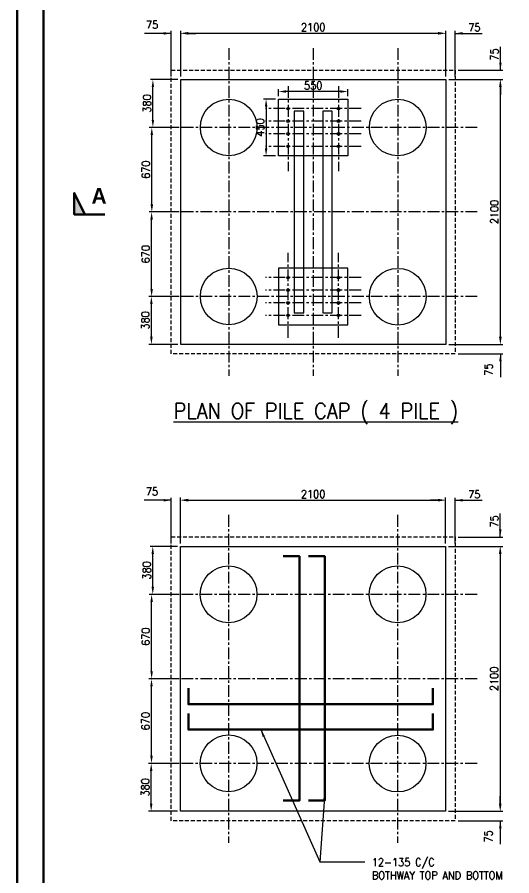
# Model space of a CAD drawing. Header units: millimetres. Extents: x 0 to 1124626, y -157535 to 82123.
# Drawn here: x 307916 to 315759, y 8188 to 21805 of the extents above; entities that cross this region are included whole.
import ezdxf

# ---------------------------------------------------------------- set-up
doc = ezdxf.new("R2010")
doc.units = ezdxf.units.MM
doc.header["$MEASUREMENT"] = 0
doc.linetypes.add('CENTER', pattern=[2, 1.25, -0.25, 0.25, -0.25])
doc.linetypes.add('DASHED', pattern=[0.75, 0.5, -0.25])
for name, color, linetype, lineweight in [('CN', 253, 'Continuous', 15), ('Dim', 6, 'Continuous', 13), ('FOOTING', 171, 'Continuous', 15), ('PEDESTAL', 232, 'Continuous', 15), ('rSHEET', 2, 'Continuous', 30), ('STEEL', 240, 'Continuous', 30), ('Text', 7, 'Continuous', 15), ('TEXT-4', 2, 'Continuous', 25), ('TITLE TEXT', 50, 'Continuous', 18)]:
    doc.layers.add(name, color=color, linetype=linetype, lineweight=lineweight)
doc.layers.add('SUGGESTION', color=7, linetype='Continuous')
doc.styles.add('111', font='bold.shx', dxfattribs={"width": 0.9, "height": 90})
doc.styles.add('style1', font='romans.shx', dxfattribs={"width": 0.9, "height": 300})
doc.dimstyles.new('2.0 DIM-1', dxfattribs={"dimscale": 40, "dimtxt": 125, "dimasz": 3, "dimexe": 1, "dimexo": 1.2, "dimgap": 0.8, "dimtad": 1, "dimdec": 0, "dimlfac": 0.5, "dimzin": 1, "dimdsep": 46, "dimtxsty": 'style1', "dimcen": 2, "dimclrd": 8, "dimclre": 8, "dimclrt": 7, "dimadec": 0, "dimazin": 0, "dimtfac": 1, "dimtdec": 0, "dimtofl": 0, "dimtmove": 1, "dimatfit": 3, "dimfxl": 1, "dimtolj": 1, "dimtzin": 0, "dimlwd": 9, "dimlwe": 9, "dimarcsym": 1})
doc.dimstyles.new('Copy of DIM-1', dxfattribs={"dimscale": 40, "dimtxt": 125, "dimasz": 3, "dimexe": 1, "dimexo": 1.2, "dimgap": 0.8, "dimtad": 1, "dimdec": 0, "dimzin": 1, "dimdsep": 46, "dimtxsty": 'style1', "dimcen": 2, "dimclrd": 8, "dimclre": 8, "dimclrt": 7, "dimadec": 0, "dimazin": 0, "dimtfac": 1, "dimtdec": 0, "dimtofl": 0, "dimtmove": 1, "dimatfit": 3, "dimfxl": 1, "dimtolj": 1, "dimtzin": 0, "dimlwd": 9, "dimlwe": 9, "dimarcsym": 1})

# ---------------------------------------------------------------- blocks, each defined once
blk = doc.blocks.new('SECTION MARK block')
at = {"layer": 'SUGGESTION', "lineweight": 30}
blk.add_hatch(color=256, dxfattribs=at).paths.add_polyline_path([(-249, -237), (-249, 104), (-78, -237)])
blk.add_lwpolyline([(-78, -237), (-249, 104), (-249, -237), (238, -237)], dxfattribs=at)
at = {"layer": 'TEXT-4', "lineweight": 18, "style": '111'}
blk.add_text('A', height=247, dxfattribs=at).set_placement((26, -66))
blk = doc.blocks.new('*D516')
at = {"layer": 'DEFPOINTS', "color": 0, "ltscale": 20, "transparency": 16777216}
for p in [(314710, 21551), (310510, 21006), (314710, 21006)]:
    blk.add_point(p, dxfattribs=at)
at = {"layer": 'Dim', "color": 8, "lineweight": 9, "ltscale": 20, "transparency": 16777216}
for p, q in [((310510, 21054), (310510, 21591)), ((310630, 21551), (314590, 21551)), ((314710, 21054), (314710, 21591))]:
    blk.add_line(p, q, dxfattribs=at)
at = {"layer": 'Dim', "color": 8, "ltscale": 20, "transparency": 16777216}
for points in [[(310630, 21571), (310630, 21531), (310510, 21551)], [(314590, 21531), (314590, 21571), (314710, 21551)]]:
    blk.add_solid(points, dxfattribs=at)
at = {"layer": 'Dim', "color": 7, "ltscale": 20, "transparency": 16777216, "insert": (312610, 21646), "char_height": 125, "attachment_point": 5, "style": 'style1'}
blk.add_mtext('\\A1;2100', dxfattribs=at)
blk = doc.blocks.new('*D517')
at = {"layer": 'DEFPOINTS', "color": 0, "ltscale": 20, "transparency": 16777216}
for p in [(310360, 21548), (310360, 20816), (310510, 20816)]:
    blk.add_point(p, dxfattribs=at)
at = {"layer": 'Dim', "color": 8, "lineweight": 9, "ltscale": 20, "transparency": 16777216}
for p, q in [((310360, 21548), (309933, 21548)), ((310240, 21548), (310120, 21548)), ((310360, 20864), (310360, 21588)), ((310510, 20864), (310510, 21588)), ((310630, 21548), (310750, 21548))]:
    blk.add_line(p, q, dxfattribs=at)
at = {"layer": 'Dim', "color": 8, "ltscale": 20, "transparency": 16777216}
for points in [[(310240, 21528), (310240, 21568), (310360, 21548)], [(310630, 21568), (310630, 21528), (310510, 21548)]]:
    blk.add_solid(points, dxfattribs=at)
at = {"layer": 'Dim', "color": 7, "ltscale": 20, "transparency": 16777216, "insert": (310056, 21686), "char_height": 125, "attachment_point": 5, "style": 'style1'}
blk.add_mtext('\\A1;75', dxfattribs=at)
blk = doc.blocks.new('*D518')
at = {"layer": 'DEFPOINTS', "color": 0, "ltscale": 20, "transparency": 16777216}
for p in [(314860, 21548), (314710, 20816), (314860, 20816)]:
    blk.add_point(p, dxfattribs=at)
at = {"layer": 'Dim', "color": 8, "lineweight": 9, "ltscale": 20, "transparency": 16777216}
for p, q in [((314590, 21548), (314470, 21548)), ((314710, 20864), (314710, 21588)), ((314860, 20864), (314860, 21588)), ((314860, 21548), (315288, 21548)), ((314980, 21548), (315100, 21548))]:
    blk.add_line(p, q, dxfattribs=at)
at = {"layer": 'Dim', "color": 8, "ltscale": 20, "transparency": 16777216}
for points in [[(314590, 21528), (314590, 21568), (314710, 21548)], [(314980, 21568), (314980, 21528), (314860, 21548)]]:
    blk.add_solid(points, dxfattribs=at)
at = {"layer": 'Dim', "color": 7, "ltscale": 20, "transparency": 16777216, "insert": (315165, 21643), "char_height": 125, "attachment_point": 5, "style": 'style1'}
blk.add_mtext('\\A1;75', dxfattribs=at)
blk = doc.blocks.new('*D519')
at = {"layer": 'DEFPOINTS', "color": 0, "ltscale": 20, "transparency": 16777216}
for p in [(314710, 20816), (314710, 16616), (315576, 16616)]:
    blk.add_point(p, dxfattribs=at)
at = {"layer": 'Dim', "color": 8, "lineweight": 9, "ltscale": 20, "transparency": 16777216}
for p, q in [((314758, 20816), (315616, 20816)), ((315576, 20696), (315576, 16736)), ((314758, 16616), (315616, 16616))]:
    blk.add_line(p, q, dxfattribs=at)
at = {"layer": 'Dim', "color": 8, "ltscale": 20, "transparency": 16777216}
for points in [[(315596, 20696), (315556, 20696), (315576, 20816)], [(315556, 16736), (315596, 16736), (315576, 16616)]]:
    blk.add_solid(points, dxfattribs=at)
at = {"layer": 'Dim', "color": 7, "ltscale": 20, "transparency": 16777216, "insert": (315482, 18716), "char_height": 125, "attachment_point": 5, "rotation": 90, "style": 'style1'}
blk.add_mtext('\\A1;2100', dxfattribs=at)
blk = doc.blocks.new('*D520')
at = {"layer": 'DEFPOINTS', "color": 0, "ltscale": 20, "transparency": 16777216}
for p in [(314860, 20966), (315578, 20966), (314860, 20816)]:
    blk.add_point(p, dxfattribs=at)
at = {"layer": 'Dim', "color": 8, "lineweight": 9, "ltscale": 20, "transparency": 16777216}
for p, q in [((315578, 20966), (315578, 21337)), ((315578, 21086), (315578, 21206)), ((314908, 20966), (315618, 20966)), ((314908, 20816), (315618, 20816)), ((315578, 20696), (315578, 20576))]:
    blk.add_line(p, q, dxfattribs=at)
at = {"layer": 'Dim', "color": 8, "ltscale": 20, "transparency": 16777216}
for points in [[(315558, 21086), (315598, 21086), (315578, 20966)], [(315598, 20696), (315558, 20696), (315578, 20816)]]:
    blk.add_solid(points, dxfattribs=at)
at = {"layer": 'Dim', "color": 7, "ltscale": 20, "transparency": 16777216, "insert": (315484, 21214), "char_height": 125, "attachment_point": 5, "rotation": 90, "style": 'style1'}
blk.add_mtext('\\A1;75', dxfattribs=at)
blk = doc.blocks.new('*D521')
at = {"layer": 'DEFPOINTS', "color": 0, "ltscale": 20, "transparency": 16777216}
for p in [(314860, 16616), (314860, 16466), (315578, 16466)]:
    blk.add_point(p, dxfattribs=at)
at = {"layer": 'Dim', "color": 8, "lineweight": 9, "ltscale": 20, "transparency": 16777216}
for p, q in [((315578, 16736), (315578, 16856)), ((314908, 16616), (315618, 16616)), ((314908, 16466), (315618, 16466)), ((315578, 16466), (315578, 16094)), ((315578, 16346), (315578, 16226))]:
    blk.add_line(p, q, dxfattribs=at)
at = {"layer": 'Dim', "color": 8, "ltscale": 20, "transparency": 16777216}
for points in [[(315558, 16736), (315598, 16736), (315578, 16616)], [(315598, 16346), (315558, 16346), (315578, 16466)]]:
    blk.add_solid(points, dxfattribs=at)
at = {"layer": 'Dim', "color": 7, "ltscale": 20, "transparency": 16777216, "insert": (315391, 16217), "char_height": 125, "attachment_point": 5, "rotation": 90, "style": 'style1'}
blk.add_mtext('\\A1;75', dxfattribs=at)
blk = doc.blocks.new('*D522')
at = {"layer": 'DEFPOINTS', "color": 0, "ltscale": 20, "transparency": 16777216}
for p in [(310044, 17376), (310510, 17376), (310510, 16616)]:
    blk.add_point(p, dxfattribs=at)
at = {"layer": 'Dim', "color": 8, "lineweight": 9, "ltscale": 20, "transparency": 16777216}
for p, q in [((310462, 17376), (310004, 17376)), ((310044, 16736), (310044, 17256)), ((310462, 16616), (310004, 16616))]:
    blk.add_line(p, q, dxfattribs=at)
at = {"layer": 'Dim', "color": 8, "ltscale": 20, "transparency": 16777216}
for points in [[(310064, 17256), (310024, 17256), (310044, 17376)], [(310024, 16736), (310064, 16736), (310044, 16616)]]:
    blk.add_solid(points, dxfattribs=at)
at = {"layer": 'Dim', "color": 7, "ltscale": 20, "transparency": 16777216, "insert": (309949, 16996), "char_height": 125, "attachment_point": 5, "rotation": 90, "style": 'style1'}
blk.add_mtext('\\A1;380', dxfattribs=at)
blk = doc.blocks.new('*D523')
at = {"layer": 'DEFPOINTS', "color": 0, "ltscale": 20, "transparency": 16777216}
for p in [(310048, 18716), (310510, 18716), (310510, 17376)]:
    blk.add_point(p, dxfattribs=at)
at = {"layer": 'Dim', "color": 8, "lineweight": 9, "ltscale": 20, "transparency": 16777216}
for p, q in [((310462, 18716), (310008, 18716)), ((310048, 17496), (310048, 18596)), ((310462, 17376), (310008, 17376))]:
    blk.add_line(p, q, dxfattribs=at)
at = {"layer": 'Dim', "color": 8, "ltscale": 20, "transparency": 16777216}
for points in [[(310068, 18596), (310028, 18596), (310048, 18716)], [(310028, 17496), (310068, 17496), (310048, 17376)]]:
    blk.add_solid(points, dxfattribs=at)
at = {"layer": 'Dim', "color": 7, "ltscale": 20, "transparency": 16777216, "insert": (309954, 18046), "char_height": 125, "attachment_point": 5, "rotation": 90, "style": 'style1'}
blk.add_mtext('\\A1;670', dxfattribs=at)
blk = doc.blocks.new('*D524')
at = {"layer": 'DEFPOINTS', "color": 0, "ltscale": 20, "transparency": 16777216}
for p in [(310051, 20056), (310510, 20056), (310510, 18716)]:
    blk.add_point(p, dxfattribs=at)
at = {"layer": 'Dim', "color": 8, "lineweight": 9, "ltscale": 20, "transparency": 16777216}
for p, q in [((310462, 20056), (310011, 20056)), ((310051, 18836), (310051, 19936)), ((310462, 18716), (310011, 18716))]:
    blk.add_line(p, q, dxfattribs=at)
at = {"layer": 'Dim', "color": 8, "ltscale": 20, "transparency": 16777216}
for points in [[(310071, 19936), (310031, 19936), (310051, 20056)], [(310031, 18836), (310071, 18836), (310051, 18716)]]:
    blk.add_solid(points, dxfattribs=at)
at = {"layer": 'Dim', "color": 7, "ltscale": 20, "transparency": 16777216, "insert": (309956, 19386), "char_height": 125, "attachment_point": 5, "rotation": 90, "style": 'style1'}
blk.add_mtext('\\A1;670', dxfattribs=at)
blk = doc.blocks.new('*D525')
at = {"layer": 'DEFPOINTS', "color": 0, "ltscale": 20, "transparency": 16777216}
for p in [(310068, 20816), (310510, 20816), (310510, 20056)]:
    blk.add_point(p, dxfattribs=at)
at = {"layer": 'Dim', "color": 8, "lineweight": 9, "ltscale": 20, "transparency": 16777216}
for p, q in [((310462, 20816), (310028, 20816)), ((310068, 20176), (310068, 20696)), ((310462, 20056), (310028, 20056))]:
    blk.add_line(p, q, dxfattribs=at)
at = {"layer": 'Dim', "color": 8, "ltscale": 20, "transparency": 16777216}
for points in [[(310088, 20696), (310048, 20696), (310068, 20816)], [(310048, 20176), (310088, 20176), (310068, 20056)]]:
    blk.add_solid(points, dxfattribs=at)
at = {"layer": 'Dim', "color": 7, "ltscale": 20, "transparency": 16777216, "insert": (309974, 20436), "char_height": 125, "attachment_point": 5, "rotation": 90, "style": 'style1'}
blk.add_mtext('\\A1;380', dxfattribs=at)
blk = doc.blocks.new('*D526')
at = {"layer": 'DEFPOINTS', "color": 0, "ltscale": 20, "transparency": 16777216}
for p in [(312060, 20626), (312060, 20506), (313160, 20506)]:
    blk.add_point(p, dxfattribs=at)
at = {"layer": 'Dim', "color": 8, "lineweight": 9, "ltscale": 20, "transparency": 16777216}
for p, q in [((312060, 20554), (312060, 20666)), ((313040, 20626), (312180, 20626)), ((313160, 20554), (313160, 20666))]:
    blk.add_line(p, q, dxfattribs=at)
at = {"layer": 'Dim', "color": 8, "ltscale": 20, "transparency": 16777216}
for points in [[(312180, 20646), (312180, 20606), (312060, 20626)], [(313040, 20606), (313040, 20646), (313160, 20626)]]:
    blk.add_solid(points, dxfattribs=at)
at = {"layer": 'Dim', "color": 7, "ltscale": 20, "transparency": 16777216, "insert": (312610, 20721), "char_height": 125, "attachment_point": 5, "style": 'style1'}
blk.add_mtext('\\A1;550', dxfattribs=at)
blk = doc.blocks.new('*D527')
at = {"layer": 'DEFPOINTS', "color": 0, "ltscale": 20, "transparency": 16777216}
for p in [(312060, 20506), (311863, 19606), (312060, 19606)]:
    blk.add_point(p, dxfattribs=at)
at = {"layer": 'Dim', "color": 8, "lineweight": 9, "ltscale": 20, "transparency": 16777216}
for p, q in [((312012, 20506), (311823, 20506)), ((311863, 20386), (311863, 19726)), ((312012, 19606), (311823, 19606))]:
    blk.add_line(p, q, dxfattribs=at)
at = {"layer": 'Dim', "color": 8, "ltscale": 20, "transparency": 16777216}
for points in [[(311883, 20386), (311843, 20386), (311863, 20506)], [(311843, 19726), (311883, 19726), (311863, 19606)]]:
    blk.add_solid(points, dxfattribs=at)
at = {"layer": 'Dim', "color": 7, "ltscale": 20, "transparency": 16777216, "insert": (311768, 20056), "char_height": 125, "attachment_point": 5, "rotation": 90, "style": 'style1'}
blk.add_mtext('\\A1;450', dxfattribs=at)
blk = doc.blocks.new('*D528')
at = {"layer": 'DEFPOINTS', "color": 0, "ltscale": 20, "transparency": 16777216}
for p in [(314708, 14147), (310508, 13602), (314708, 13602)]:
    blk.add_point(p, dxfattribs=at)
at = {"layer": 'Dim', "color": 8, "lineweight": 9, "ltscale": 20, "transparency": 16777216}
for p, q in [((310508, 13650), (310508, 14187)), ((314708, 13650), (314708, 14187)), ((310628, 14147), (314588, 14147))]:
    blk.add_line(p, q, dxfattribs=at)
at = {"layer": 'Dim', "color": 8, "ltscale": 20, "transparency": 16777216}
for points in [[(310628, 14167), (310628, 14127), (310508, 14147)], [(314588, 14127), (314588, 14167), (314708, 14147)]]:
    blk.add_solid(points, dxfattribs=at)
at = {"layer": 'Dim', "color": 7, "ltscale": 20, "transparency": 16777216, "insert": (312608, 14242), "char_height": 125, "attachment_point": 5, "style": 'style1'}
blk.add_mtext('\\A1;2100', dxfattribs=at)
blk = doc.blocks.new('*D529')
at = {"layer": 'DEFPOINTS', "color": 0, "ltscale": 20, "transparency": 16777216}
for p in [(310358, 14144), (310358, 13411), (310508, 13411)]:
    blk.add_point(p, dxfattribs=at)
at = {"layer": 'Dim', "color": 8, "lineweight": 9, "ltscale": 20, "transparency": 16777216}
for p, q in [((310358, 13459), (310358, 14184)), ((310508, 13459), (310508, 14184)), ((310358, 14144), (309930, 14144)), ((310238, 14144), (310118, 14144)), ((310628, 14144), (310748, 14144))]:
    blk.add_line(p, q, dxfattribs=at)
at = {"layer": 'Dim', "color": 8, "ltscale": 20, "transparency": 16777216}
for points in [[(310238, 14124), (310238, 14164), (310358, 14144)], [(310628, 14164), (310628, 14124), (310508, 14144)]]:
    blk.add_solid(points, dxfattribs=at)
at = {"layer": 'Dim', "color": 7, "ltscale": 20, "transparency": 16777216, "insert": (310053, 14282), "char_height": 125, "attachment_point": 5, "style": 'style1'}
blk.add_mtext('\\A1;75', dxfattribs=at)
blk = doc.blocks.new('*D530')
at = {"layer": 'DEFPOINTS', "color": 0, "ltscale": 20, "transparency": 16777216}
for p in [(314858, 14144), (314708, 13411), (314858, 13411)]:
    blk.add_point(p, dxfattribs=at)
at = {"layer": 'Dim', "color": 8, "lineweight": 9, "ltscale": 20, "transparency": 16777216}
for p, q in [((314708, 13459), (314708, 14184)), ((314858, 13459), (314858, 14184)), ((314588, 14144), (314468, 14144)), ((314858, 14144), (315286, 14144)), ((314978, 14144), (315098, 14144))]:
    blk.add_line(p, q, dxfattribs=at)
at = {"layer": 'Dim', "color": 8, "ltscale": 20, "transparency": 16777216}
for points in [[(314588, 14124), (314588, 14164), (314708, 14144)], [(314978, 14164), (314978, 14124), (314858, 14144)]]:
    blk.add_solid(points, dxfattribs=at)
at = {"layer": 'Dim', "color": 7, "ltscale": 20, "transparency": 16777216, "insert": (315163, 14238), "char_height": 125, "attachment_point": 5, "style": 'style1'}
blk.add_mtext('\\A1;75', dxfattribs=at)
blk = doc.blocks.new('*D531')
at = {"layer": 'DEFPOINTS', "color": 0, "ltscale": 20, "transparency": 16777216}
for p in [(314708, 13411), (314708, 9211), (315574, 9211)]:
    blk.add_point(p, dxfattribs=at)
at = {"layer": 'Dim', "color": 8, "lineweight": 9, "ltscale": 20, "transparency": 16777216}
for p, q in [((314756, 13411), (315614, 13411)), ((315574, 13291), (315574, 9331)), ((314756, 9211), (315614, 9211))]:
    blk.add_line(p, q, dxfattribs=at)
at = {"layer": 'Dim', "color": 8, "ltscale": 20, "transparency": 16777216}
for points in [[(315594, 13291), (315554, 13291), (315574, 13411)], [(315554, 9331), (315594, 9331), (315574, 9211)]]:
    blk.add_solid(points, dxfattribs=at)
at = {"layer": 'Dim', "color": 7, "ltscale": 20, "transparency": 16777216, "insert": (315479, 11311), "char_height": 125, "attachment_point": 5, "rotation": 90, "style": 'style1'}
blk.add_mtext('\\A1;2100', dxfattribs=at)
blk = doc.blocks.new('*D532')
at = {"layer": 'DEFPOINTS', "color": 0, "ltscale": 20, "transparency": 16777216}
for p in [(314858, 13561), (315576, 13561), (314858, 13411)]:
    blk.add_point(p, dxfattribs=at)
at = {"layer": 'Dim', "color": 8, "lineweight": 9, "ltscale": 20, "transparency": 16777216}
for p, q in [((315576, 13561), (315576, 13933)), ((315576, 13681), (315576, 13801)), ((314906, 13561), (315616, 13561)), ((314906, 13411), (315616, 13411)), ((315576, 13291), (315576, 13171))]:
    blk.add_line(p, q, dxfattribs=at)
at = {"layer": 'Dim', "color": 8, "ltscale": 20, "transparency": 16777216}
for points in [[(315556, 13681), (315596, 13681), (315576, 13561)], [(315596, 13291), (315556, 13291), (315576, 13411)]]:
    blk.add_solid(points, dxfattribs=at)
at = {"layer": 'Dim', "color": 7, "ltscale": 20, "transparency": 16777216, "insert": (315482, 13810), "char_height": 125, "attachment_point": 5, "rotation": 90, "style": 'style1'}
blk.add_mtext('\\A1;75', dxfattribs=at)
blk = doc.blocks.new('*D533')
at = {"layer": 'DEFPOINTS', "color": 0, "ltscale": 20, "transparency": 16777216}
for p in [(314858, 9211), (314858, 9061), (315576, 9061)]:
    blk.add_point(p, dxfattribs=at)
at = {"layer": 'Dim', "color": 8, "lineweight": 9, "ltscale": 20, "transparency": 16777216}
for p, q in [((315576, 9331), (315576, 9451)), ((314906, 9211), (315616, 9211)), ((314906, 9061), (315616, 9061)), ((315576, 9061), (315576, 8690)), ((315576, 8941), (315576, 8821))]:
    blk.add_line(p, q, dxfattribs=at)
at = {"layer": 'Dim', "color": 8, "ltscale": 20, "transparency": 16777216}
for points in [[(315556, 9331), (315596, 9331), (315576, 9211)], [(315596, 8941), (315556, 8941), (315576, 9061)]]:
    blk.add_solid(points, dxfattribs=at)
at = {"layer": 'Dim', "color": 7, "ltscale": 20, "transparency": 16777216, "insert": (315388, 8813), "char_height": 125, "attachment_point": 5, "rotation": 90, "style": 'style1'}
blk.add_mtext('\\A1;75', dxfattribs=at)
blk = doc.blocks.new('*D534')
at = {"layer": 'DEFPOINTS', "color": 0, "ltscale": 20, "transparency": 16777216}
for p in [(310041, 9971), (310508, 9971), (310508, 9211)]:
    blk.add_point(p, dxfattribs=at)
at = {"layer": 'Dim', "color": 8, "lineweight": 9, "ltscale": 20, "transparency": 16777216}
for p, q in [((310460, 9971), (310001, 9971)), ((310041, 9331), (310041, 9851)), ((310460, 9211), (310001, 9211))]:
    blk.add_line(p, q, dxfattribs=at)
at = {"layer": 'Dim', "color": 8, "ltscale": 20, "transparency": 16777216}
for points in [[(310061, 9851), (310021, 9851), (310041, 9971)], [(310021, 9331), (310061, 9331), (310041, 9211)]]:
    blk.add_solid(points, dxfattribs=at)
at = {"layer": 'Dim', "color": 7, "ltscale": 20, "transparency": 16777216, "insert": (309947, 9591), "char_height": 125, "attachment_point": 5, "rotation": 90, "style": 'style1'}
blk.add_mtext('\\A1;380', dxfattribs=at)
blk = doc.blocks.new('*D535')
at = {"layer": 'DEFPOINTS', "color": 0, "ltscale": 20, "transparency": 16777216}
for p in [(310046, 11311), (310508, 11311), (310508, 9971)]:
    blk.add_point(p, dxfattribs=at)
at = {"layer": 'Dim', "color": 8, "lineweight": 9, "ltscale": 20, "transparency": 16777216}
for p, q in [((310460, 11311), (310006, 11311)), ((310046, 10091), (310046, 11191)), ((310460, 9971), (310006, 9971))]:
    blk.add_line(p, q, dxfattribs=at)
at = {"layer": 'Dim', "color": 8, "ltscale": 20, "transparency": 16777216}
for points in [[(310066, 11191), (310026, 11191), (310046, 11311)], [(310026, 10091), (310066, 10091), (310046, 9971)]]:
    blk.add_solid(points, dxfattribs=at)
at = {"layer": 'Dim', "color": 7, "ltscale": 20, "transparency": 16777216, "insert": (309951, 10641), "char_height": 125, "attachment_point": 5, "rotation": 90, "style": 'style1'}
blk.add_mtext('\\A1;670', dxfattribs=at)
blk = doc.blocks.new('*D536')
at = {"layer": 'DEFPOINTS', "color": 0, "ltscale": 20, "transparency": 16777216}
for p in [(310048, 12651), (310508, 12651), (310508, 11311)]:
    blk.add_point(p, dxfattribs=at)
at = {"layer": 'Dim', "color": 8, "lineweight": 9, "ltscale": 20, "transparency": 16777216}
for p, q in [((310460, 12651), (310008, 12651)), ((310048, 11431), (310048, 12531)), ((310460, 11311), (310008, 11311))]:
    blk.add_line(p, q, dxfattribs=at)
at = {"layer": 'Dim', "color": 8, "ltscale": 20, "transparency": 16777216}
for points in [[(310068, 12531), (310028, 12531), (310048, 12651)], [(310028, 11431), (310068, 11431), (310048, 11311)]]:
    blk.add_solid(points, dxfattribs=at)
at = {"layer": 'Dim', "color": 7, "ltscale": 20, "transparency": 16777216, "insert": (309954, 11981), "char_height": 125, "attachment_point": 5, "rotation": 90, "style": 'style1'}
blk.add_mtext('\\A1;670', dxfattribs=at)
blk = doc.blocks.new('*D537')
at = {"layer": 'DEFPOINTS', "color": 0, "ltscale": 20, "transparency": 16777216}
for p in [(310066, 13411), (310508, 13411), (310508, 12651)]:
    blk.add_point(p, dxfattribs=at)
at = {"layer": 'Dim', "color": 8, "lineweight": 9, "ltscale": 20, "transparency": 16777216}
for p, q in [((310460, 13411), (310026, 13411)), ((310066, 12771), (310066, 13291)), ((310460, 12651), (310026, 12651))]:
    blk.add_line(p, q, dxfattribs=at)
at = {"layer": 'Dim', "color": 8, "ltscale": 20, "transparency": 16777216}
for points in [[(310086, 13291), (310046, 13291), (310066, 13411)], [(310046, 12771), (310086, 12771), (310066, 12651)]]:
    blk.add_solid(points, dxfattribs=at)
at = {"layer": 'Dim', "color": 7, "ltscale": 20, "transparency": 16777216, "insert": (309971, 13031), "char_height": 125, "attachment_point": 5, "rotation": 90, "style": 'style1'}
blk.add_mtext('\\A1;380', dxfattribs=at)

msp = doc.modelspace()

# ---------------------------------------------------------------- linework, layer by layer
at = {"layer": 'CN', "linetype": 'CENTER', "ltscale": 150}
for p, q in [((311270.337, 21315.6116), (311270.337, 16115.6116)), ((312610.337, 21315.6116), (312610.337, 16115.6116)), ((313950.337, 21315.6116), (313950.337, 16115.6116)), ((315210.337, 20055.6116), (310010.337, 20055.6116)), ((315210.337, 18715.6116), (310010.337, 18715.6116)), ((315210.337, 17375.6116), (310010.337, 17375.6116)), ((311267.9079, 13911.3264), (311267.9079, 8711.3264)), ((313947.9079, 13911.3264), (313947.9079, 8711.3264)), ((315207.9079, 12651.3264), (310007.9079, 12651.3264)), ((315207.9079, 11311.3264), (310007.9079, 11311.3264)), ((315207.9079, 9971.3264), (310007.9079, 9971.3264))]:
    msp.add_line(p, q, dxfattribs=at)
at = {"layer": 'CN', "color": 252, "linetype": 'CENTER', "ltscale": 150, "true_color": 0x939598}
for p, q in [((312210.337, 20712.9522), (312210.337, 19363.3108)), ((313010.337, 20712.9522), (313010.337, 19363.3108)), ((313367.6776, 20355.6116), (311852.9964, 20355.6116)), ((313367.6776, 20155.6116), (311852.9964, 20155.6116)), ((313367.6776, 19955.6116), (311852.9964, 19955.6116)), ((313367.6776, 19755.6116), (311852.9964, 19755.6116)), ((312210.337, 16718.271), (312210.337, 18067.9123)), ((313010.337, 16718.271), (313010.337, 18067.9123)), ((313367.6776, 17675.6116), (311852.9964, 17675.6116)), ((313367.6776, 17475.6116), (311852.9964, 17475.6116)), ((313367.6776, 17275.6116), (311852.9964, 17275.6116)), ((313367.6776, 17075.6116), (311852.9964, 17075.6116))]:
    msp.add_line(p, q, dxfattribs=at)
at = {"layer": 'Dim', "ltscale": 20}
for points in [[(312060.337, 20505.6116), (313160.337, 20505.6116), (313160.337, 19605.6116), (312060.337, 19605.6116)], [(312060.337, 16925.6116), (313160.337, 16925.6116), (313160.337, 17825.6116), (312060.337, 17825.6116)]]:
    msp.add_lwpolyline(points, close=True, dxfattribs=at)
for centre, radius in [((311270.337, 20055.6116), 450), ((313950.337, 20055.6116), 450), ((312210.337, 20355.6116), 20), ((313010.337, 20355.6116), 20), ((312210.337, 20155.6116), 20), ((313010.337, 20155.6116), 20), ((312210.337, 19955.6116), 20), ((313010.337, 19955.6116), 20), ((312210.337, 19755.6116), 20), ((313010.337, 19755.6116), 20), ((311270.337, 17375.6116), 450), ((313950.337, 17372.0019), 450), ((312210.337, 17675.6116), 20), ((313010.337, 17675.6116), 20), ((312210.337, 17475.6116), 20), ((313010.337, 17475.6116), 20), ((312210.337, 17275.6116), 20), ((313010.337, 17275.6116), 20), ((312210.337, 17075.6116), 20), ((313010.337, 17075.6116), 20), ((311267.9079, 12651.3264), 450), ((313947.9079, 12651.3264), 450), ((311267.9079, 9971.3264), 450), ((313947.9079, 9967.7166), 450)]:
    msp.add_circle(centre, radius, dxfattribs=at)
at = {"layer": 'FOOTING', "linetype": 'DASHED', "ltscale": 125}
for points in [[(314860.337, 20965.6116), (314860.337, 16465.6116), (310360.337, 16465.6116), (310360.337, 20965.6116)], [(314857.9079, 13561.3264), (314857.9079, 9061.3264), (310357.9079, 9061.3264), (310357.9079, 13561.3264)]]:
    msp.add_lwpolyline(points, close=True, dxfattribs=at)
at = {"layer": 'FOOTING', "ltscale": 20}
for points in [[(314710.337, 20815.6116), (314710.337, 16615.6116), (310510.337, 16615.6116), (310510.337, 20815.6116)], [(314707.9079, 13411.3264), (314707.9079, 9211.3264), (310507.9079, 9211.3264), (310507.9079, 13411.3264)]]:
    msp.add_lwpolyline(points, close=True, dxfattribs=at)
at = {"layer": 'PEDESTAL', "ltscale": 20}
for points in [[(312310.337, 17115.6116), (312460.337, 17115.6116), (312460.337, 20315.6116), (312310.337, 20315.6116)], [(312760.337, 17115.6116), (312910.337, 17115.6116), (312910.337, 20315.6116), (312760.337, 20315.6116)]]:
    msp.add_lwpolyline(points, close=True, dxfattribs=at)
at = {"layer": 'rSHEET'}
msp.add_lwpolyline([(307916.297, 1320.8501), (351575.1396, 1320.8501), (351575.1396, 32190.7703), (307916.297, 32190.7703)], close=True, dxfattribs=at)
msp.add_lwpolyline([(308643.9444, 1735.869), (350847.4923, 1735.869, 0.4142135624), (351159.3411, 2047.7179), (351159.3411, 31463.9026, 0.4142135624), (350847.4923, 31775.7515), (308643.9444, 31775.7515, 0.4142135624), (308332.0955, 31463.9026), (308332.0955, 2047.7179, 0.4142135624)], format="xyb", close=True, dxfattribs=at)
at = {"layer": 'STEEL', "ltscale": 20}
for points in [[(312134.5617, 9380.6585), (312389.9688, 9380.6585), (312389.9688, 13255.6423), (312134.5617, 13255.6423)], [(312537.7737, 9380.6585), (312793.1808, 9380.6585), (312793.1808, 13255.6423), (312537.7737, 13255.6423)], [(310632.062, 11164.9032), (310632.062, 10909.4962), (314507.0458, 10909.4962), (314507.0458, 11164.9032)], [(310632.062, 10761.6913), (310632.062, 10506.2842), (314507.0458, 10506.2842), (314507.0458, 10761.6913)]]:
    msp.add_lwpolyline(points, dxfattribs=at)

# ---------------------------------------------------------------- block references
at = {"layer": 'Dim'}
msp.add_blockref('SECTION MARK block', (309069.0755, 18912.9876), dxfattribs=at)

# ---------------------------------------------------------------- texts
at = {"layer": 'Text', "ltscale": 20, "insert": (313540.9074, 8465.4436), "char_height": 125, "width": 3202.621367, "attachment_point": 1, "style": 'style1'}
msp.add_mtext('12-135 C/C \\PBOTHWAY TOP AND BOTTOM', dxfattribs=at)
at = {"layer": 'TITLE TEXT', "ltscale": 20, "insert": (310397.0716, 15685.3399), "char_height": 250, "width": 8570.669872, "attachment_point": 1, "style": 'style1'}
msp.add_mtext('{\\LPLAN OF PILE CAP ( 4 PILE ) }', dxfattribs=at)

# ---------------------------------------------------------------- dimensions: what is measured, and where the dimension line sits
at = {"layer": 'Dim', "ltscale": 20}
for base, p1, p2, picture, middle in [((310360.337, 21548.0186), (310510.337, 20815.6116), (310360.337, 20815.6116), '*D517', (310055.5778, 21569.9335)), ((310357.9079, 14143.7334), (310507.9079, 13411.3264), (310357.9079, 13411.3264), '*D529', (310053.1487, 14165.6483))]:
    dim = msp.add_linear_dim(base=base, p1=p1, p2=p2, dimstyle='2.0 DIM-1', dxfattribs=at)
    dim.commit()
    dim.dimension.update_dxf_attribs({"geometry": picture, "text_midpoint": middle, "dimtype": 160})
for base, p1, p2, picture, middle in [((314710.337, 21551.4883), (310510.337, 21006.2678), (314710.337, 21006.2678), '*D516', (312610.337, 21645.9883)), ((312060.337, 20626.2919), (313160.337, 20505.6116), (312060.337, 20505.6116), '*D526', (312610.337, 20720.7919)), ((314707.9079, 14147.2031), (310507.9079, 13601.9826), (314707.9079, 13601.9826), '*D528', (312607.9079, 14241.7031))]:
    dim = msp.add_linear_dim(base=base, p1=p1, p2=p2, dimstyle='2.0 DIM-1', dxfattribs=at)
    dim.commit()
    dim.dimension.update_dxf_attribs({"geometry": picture, "text_midpoint": middle})
for base, p1, p2, angle, picture, middle in [((314860.337, 21548.0186), (314710.337, 20815.6116), (314860.337, 20815.6116), 180, '*D518', (315165.0961, 21563.4399)), ((315578.4299, 20965.6116), (314860.337, 20815.6116), (314860.337, 20965.6116), 90, '*D520', (315531.8031, 21214.0326)), ((315578.4299, 16465.6116), (314860.337, 16615.6116), (314860.337, 16465.6116), 270, '*D521', (315531.8031, 16217.1906)), ((314857.9079, 14143.7334), (314707.9079, 13411.3264), (314857.9079, 13411.3264), 180, '*D530', (315162.667, 14159.1547)), ((315576.0008, 13561.3264), (314857.9079, 13411.3264), (314857.9079, 13561.3264), 90, '*D532', (315529.374, 13809.7474)), ((315576.0008, 9061.3264), (314857.9079, 9211.3264), (314857.9079, 9061.3264), 270, '*D533', (315529.374, 8812.9053))]:
    dim = msp.add_linear_dim(base=base, p1=p1, p2=p2, angle=angle, dimstyle='2.0 DIM-1', dxfattribs=at)
    dim.commit()
    dim.dimension.update_dxf_attribs({"geometry": picture, "text_midpoint": middle, "dimtype": 160})
for base, p1, p2, picture, middle in [((310068.2225, 20815.6116), (310510.337, 20055.6116), (310510.337, 20815.6116), '*D525', (309973.7225, 20435.6116)), ((315576.3303, 16615.6116), (314710.337, 20815.6116), (314710.337, 16615.6116), '*D519', (315481.8303, 18715.6116)), ((311862.947, 19605.6116), (312060.337, 20505.6116), (312060.337, 19605.6116), '*D527', (311768.447, 20055.6116)), ((310050.5251, 20055.6116), (310510.337, 18715.6116), (310510.337, 20055.6116), '*D524', (309956.0251, 19385.6116)), ((310048.4228, 18715.6116), (310510.337, 17375.6116), (310510.337, 18715.6116), '*D523', (309953.9228, 18045.6116)), ((310043.8956, 17375.6116), (310510.337, 16615.6116), (310510.337, 17375.6116), '*D522', (309949.3956, 16995.6116)), ((310065.7934, 13411.3264), (310507.9079, 12651.3264), (310507.9079, 13411.3264), '*D537', (309971.2934, 13031.3264)), ((315573.9012, 9211.3264), (314707.9079, 13411.3264), (314707.9079, 9211.3264), '*D531', (315479.4012, 11311.3264)), ((310048.096, 12651.3264), (310507.9079, 11311.3264), (310507.9079, 12651.3264), '*D536', (309953.596, 11981.3264)), ((310045.9937, 11311.3264), (310507.9079, 9971.3264), (310507.9079, 11311.3264), '*D535', (309951.4937, 10641.3264)), ((310041.4665, 9971.3264), (310507.9079, 9211.3264), (310507.9079, 9971.3264), '*D534', (309946.9665, 9591.3264))]:
    dim = msp.add_linear_dim(base=base, p1=p1, p2=p2, angle=90, dimstyle='2.0 DIM-1', dxfattribs=at)
    dim.commit()
    dim.dimension.update_dxf_attribs({"geometry": picture, "text_midpoint": middle})

# ---------------------------------------------------------------- leaders
for points in [[(311777.6386, 10506.2842), (312713.0278, 8407.184), (313429.8681, 8407.184)], [(312793.1808, 9508.1539), (312713.0278, 8407.184)]]:
    msp.add_leader(points, dimstyle='Copy of DIM-1', override={"dimtxt": 125, "dimgap": 0.8, "dimtad": 0}, dxfattribs=at)

doc.saveas('drawing.dxf')
